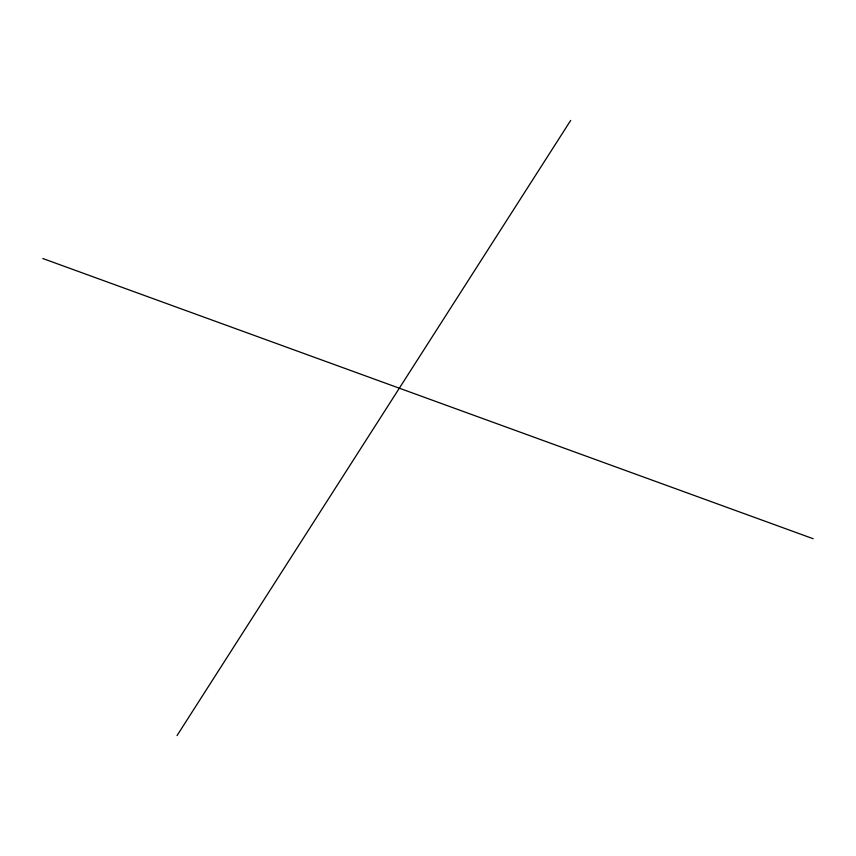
<?xml version="1.0" encoding="UTF-8"?>
<svg xmlns="http://www.w3.org/2000/svg" width="856" height="856" viewBox="0 0 856 856"><rect width="100%" height="100%" fill="white"/><g stroke="black" fill="none" stroke-linecap="round" stroke-linejoin="round"><path stroke-width="1.28" d="M177.042 735.572L570.685 120.428M42.8 258.512L813.2 538.734"/></g></svg>
